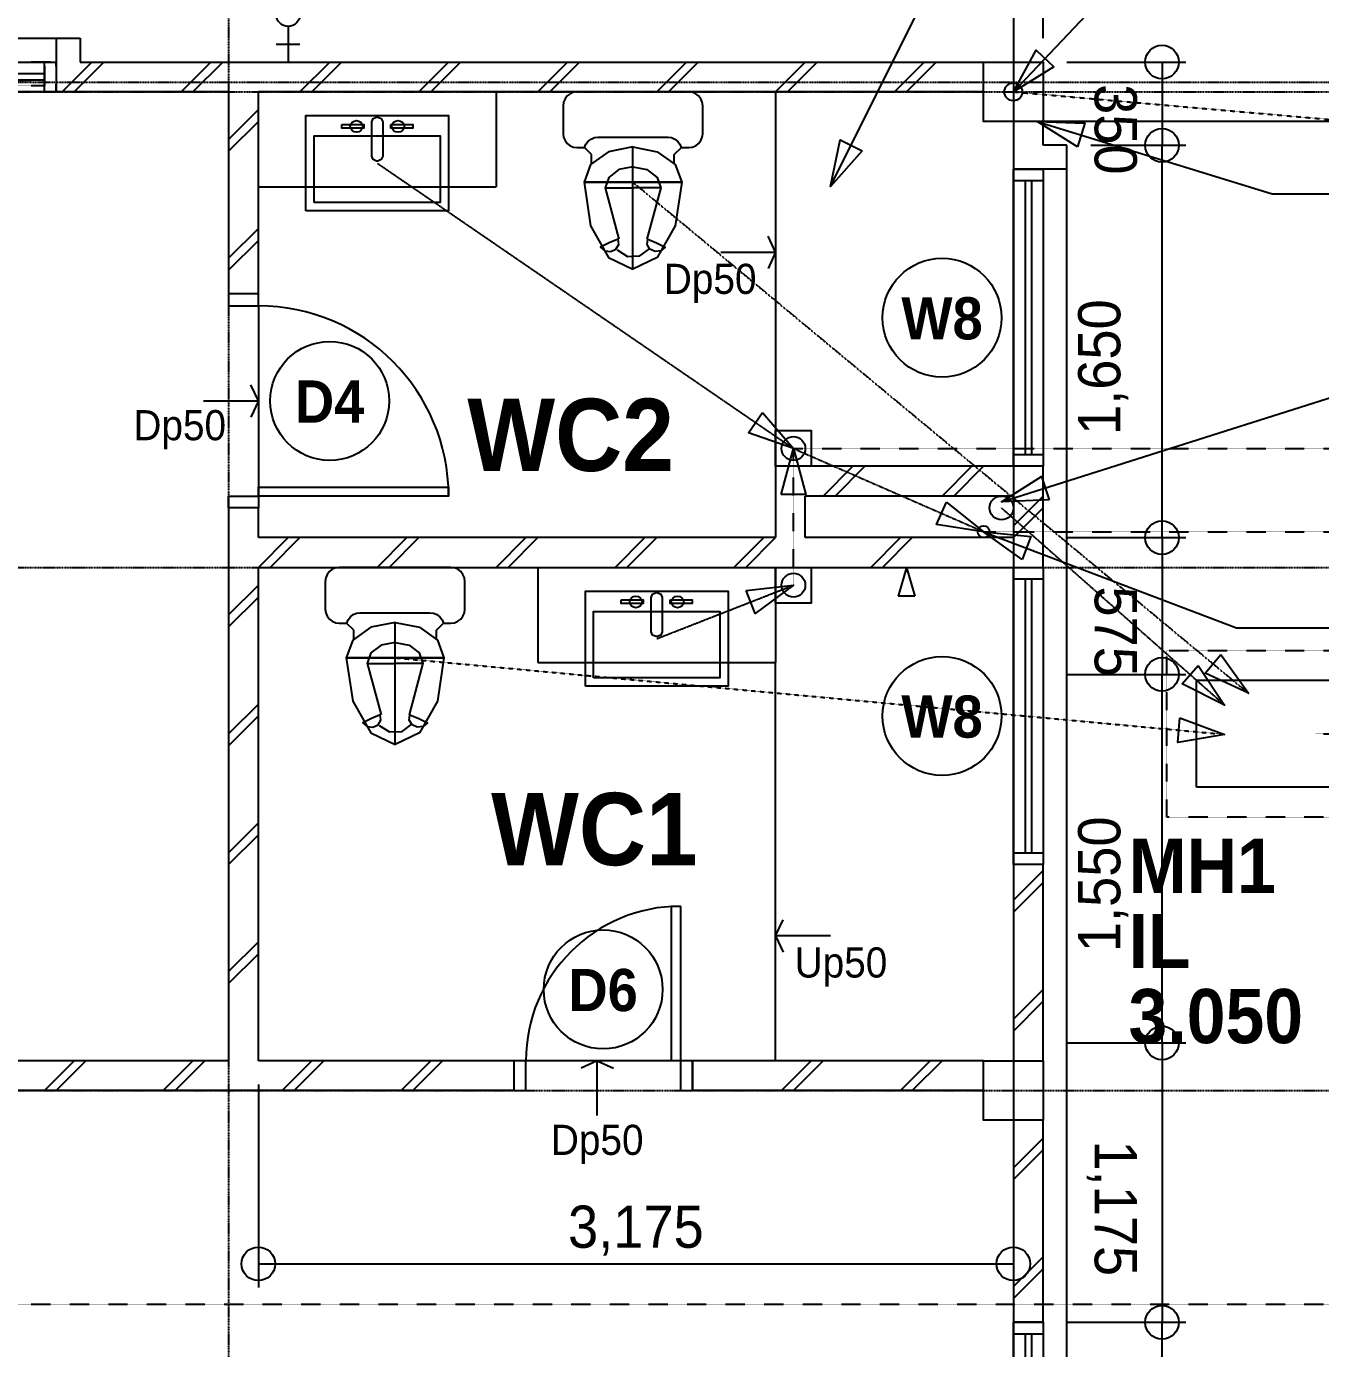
# Model space of a CAD drawing. Header units: inches. Extents: x 1543 to 314687, y -56168 to -771.
# Drawn here: x 26912 to 32354, y -14356 to -8796 of the extents above; entities that cross this region are included whole.
import ezdxf

# ---------------------------------------------------------------- set-up
doc = ezdxf.new("R2010")
doc.units = ezdxf.units.IN
doc.header["$MEASUREMENT"] = 0
for name, pattern in [('PC_DASH_2', [0.638889, 0.277778, -0.083333, 0.055556, -0.083333, 0.055556, -0.083333]), ('PC_DASH_3', [0.069444, 0.027778, -0.041667]), ('PC_DASH_4', [0.055556, 0.027778, -0.027778])]:
    doc.linetypes.add(name, pattern=pattern)
for name, color, linetype in [('Boundary Line', 7, 'Continuous'), ('Existing works', 7, 'Continuous'), ('Grid Line', 7, 'Continuous'), ('Ground Floor Plan', 7, 'Continuous'), ('Text', 7, 'Continuous')]:
    doc.layers.add(name, color=color, linetype=linetype)

# ---------------------------------------------------------------- blocks, each defined once
blk = doc.blocks.new('PD_914115')
at = {"layer": 'Grid Line', "color": 12, "true_color": 0xdc0806}
blk.add_line((27036.8, -8571), (31186.8, -8571), dxfattribs=at)
for centre in [(27036.8, -8571), (31186.8, -8571)]:
    blk.add_circle(centre, 70.6, dxfattribs=at)
at = {"layer": 'Grid Line', "color": 7, "insert": (29111.8, -8326.1), "char_height": 177.491, "width": 635, "attachment_point": 2}
blk.add_mtext('\\pxsm0.83;\\fHelvetica|b0|i0|c0|p177.4913;\\W0.92;4,150', dxfattribs=at)
blk = doc.blocks.new('PD_914114')
at = {"layer": 'Grid Line', "color": 12, "true_color": 0xdc0806}
for p, q in [((27036.8, -8746), (27036.8, -8471)), ((31186.8, -8846), (31186.8, -8471))]:
    blk.add_line(p, q, dxfattribs=at)
at = {"layer": 'Grid Line'}
blk.add_blockref('PD_914115', (0, 0), dxfattribs=at)
blk = doc.blocks.new('PD_914147')
at = {"layer": 'Grid Line', "color": 12, "true_color": 0xdc0806}
blk.add_line((31686.8, -17396), (31686.8, -14246), dxfattribs=at)
for centre in [(31686.8, -14246), (31686.8, -17396)]:
    blk.add_circle(centre, 70.6, dxfattribs=at)
at = {"layer": 'Grid Line', "color": 7, "insert": (31334, -15928.9), "char_height": 177.491, "width": 635, "attachment_point": 2, "rotation": 90}
blk.add_mtext('\\pxsm0.83;\\fHelvetica|b0|i0|c0|p177.4913;\\W0.92;3,150', dxfattribs=at)
blk = doc.blocks.new('PD_914146')
at = {"layer": 'Grid Line', "color": 12, "true_color": 0xdc0806}
for p, q in [((31286.8, -14246), (31786.8, -14246)), ((31386.8, -17396), (31786.8, -17396))]:
    blk.add_line(p, q, dxfattribs=at)
at = {"layer": 'Grid Line'}
blk.add_blockref('PD_914147', (0, 0), dxfattribs=at)
blk = doc.blocks.new('PD_914149')
at = {"layer": 'Grid Line', "color": 12, "true_color": 0xdc0806}
blk.add_line((31686.8, -13071), (31686.8, -14246), dxfattribs=at)
for centre in [(31686.8, -13071), (31686.8, -14246)]:
    blk.add_circle(centre, 70.6, dxfattribs=at)
at = {"layer": 'Grid Line', "color": 7, "insert": (31581, -13766.4), "char_height": 177.491, "width": 635, "attachment_point": 2, "rotation": 270}
blk.add_mtext('\\pxsm0.83;\\fHelvetica|b0|i0|c0|p177.4913;\\W0.92;1,175', dxfattribs=at)
blk = doc.blocks.new('PD_914148')
at = {"layer": 'Grid Line', "color": 12, "true_color": 0xdc0806}
for p, q in [((31286.8, -13071), (31786.8, -13071)), ((31286.8, -14246), (31786.8, -14246))]:
    blk.add_line(p, q, dxfattribs=at)
at = {"layer": 'Grid Line'}
blk.add_blockref('PD_914149', (0, 0), dxfattribs=at)
blk = doc.blocks.new('PD_914151')
at = {"layer": 'Grid Line', "color": 12, "true_color": 0xdc0806}
blk.add_line((31686.8, -13071), (31686.8, -11521), dxfattribs=at)
for centre in [(31686.8, -11521), (31686.8, -13071)]:
    blk.add_circle(centre, 70.6, dxfattribs=at)
at = {"layer": 'Grid Line', "color": 7, "insert": (31334, -12403.9), "char_height": 177.491, "width": 635, "attachment_point": 2, "rotation": 90}
blk.add_mtext('\\pxsm0.83;\\fHelvetica|b0|i0|c0|p177.4913;\\W0.92;1,550', dxfattribs=at)
blk = doc.blocks.new('PD_914150')
at = {"layer": 'Grid Line', "color": 12, "true_color": 0xdc0806}
for p, q in [((31286.8, -11521), (31786.8, -11521)), ((31286.8, -13071), (31786.8, -13071))]:
    blk.add_line(p, q, dxfattribs=at)
at = {"layer": 'Grid Line'}
blk.add_blockref('PD_914151', (0, 0), dxfattribs=at)
blk = doc.blocks.new('PD_914153')
at = {"layer": 'Grid Line', "color": 12, "true_color": 0xdc0806}
blk.add_line((31686.8, -10946), (31686.8, -11521), dxfattribs=at)
for centre in [(31686.8, -10946), (31686.8, -11521)]:
    blk.add_circle(centre, 70.6, dxfattribs=at)
at = {"layer": 'Grid Line', "color": 7, "insert": (31581, -11341.4), "char_height": 177.491, "width": 423.333, "attachment_point": 2, "rotation": 270}
blk.add_mtext('\\pxsm0.83;\\fHelvetica|b0|i0|c0|p177.4913;\\W0.92;575', dxfattribs=at)
blk = doc.blocks.new('PD_914152')
at = {"layer": 'Grid Line', "color": 12, "true_color": 0xdc0806}
for p, q in [((31286.8, -10946), (31786.8, -10946)), ((31286.8, -11521), (31786.8, -11521))]:
    blk.add_line(p, q, dxfattribs=at)
at = {"layer": 'Grid Line'}
blk.add_blockref('PD_914153', (0, 0), dxfattribs=at)
blk = doc.blocks.new('PD_914155')
at = {"layer": 'Grid Line', "color": 12, "true_color": 0xdc0806}
blk.add_line((31686.8, -10946), (31686.8, -9296), dxfattribs=at)
for centre in [(31686.8, -9296), (31686.8, -10946)]:
    blk.add_circle(centre, 70.6, dxfattribs=at)
at = {"layer": 'Grid Line', "color": 7, "insert": (31334, -10228.9), "char_height": 177.491, "width": 635, "attachment_point": 2, "rotation": 90}
blk.add_mtext('\\pxsm0.83;\\fHelvetica|b0|i0|c0|p177.4913;\\W0.92;1,650', dxfattribs=at)
blk = doc.blocks.new('PD_914154')
at = {"layer": 'Grid Line', "color": 12, "true_color": 0xdc0806}
for p, q in [((31386.8, -9296), (31786.8, -9296)), ((31286.8, -10946), (31786.8, -10946))]:
    blk.add_line(p, q, dxfattribs=at)
at = {"layer": 'Grid Line'}
blk.add_blockref('PD_914155', (0, 0), dxfattribs=at)
blk = doc.blocks.new('PD_914157')
at = {"layer": 'Grid Line', "color": 12, "true_color": 0xdc0806}
blk.add_line((31686.8, -8946), (31686.8, -9296), dxfattribs=at)
for centre in [(31686.8, -8946), (31686.8, -9296)]:
    blk.add_circle(centre, 70.6, dxfattribs=at)
at = {"layer": 'Grid Line', "color": 7, "insert": (31581, -9228.9), "char_height": 177.491, "width": 423.333, "attachment_point": 2, "rotation": 270}
blk.add_mtext('\\pxsm0.83;\\fHelvetica|b0|i0|c0|p177.4913;\\W0.92;350', dxfattribs=at)
blk = doc.blocks.new('PD_914156')
at = {"layer": 'Grid Line', "color": 12, "true_color": 0xdc0806}
for p, q in [((31286.8, -8946), (31786.8, -8946)), ((31386.8, -9296), (31786.8, -9296))]:
    blk.add_line(p, q, dxfattribs=at)
at = {"layer": 'Grid Line'}
blk.add_blockref('PD_914157', (0, 0), dxfattribs=at)
blk = doc.blocks.new('PD_914207')
at = {"layer": 'Grid Line', "color": 12, "true_color": 0xdc0806}
blk.add_line((27886.8, -14000), (31061.8, -14000), dxfattribs=at)
for centre in [(27886.8, -14000), (31061.8, -14000)]:
    blk.add_circle(centre, 70.6, dxfattribs=at)
at = {"layer": 'Grid Line', "color": 7, "insert": (29474.3, -13755.1), "char_height": 177.491, "width": 635, "attachment_point": 2}
blk.add_mtext('\\pxsm0.83;\\fHelvetica|b0|i0|c0|p177.4913;\\W0.92;3,175', dxfattribs=at)
blk = doc.blocks.new('PD_914206')
at = {"layer": 'Grid Line', "color": 12, "true_color": 0xdc0806}
for p, q in [((27886.8, -13246), (27886.8, -14100)), ((31061.8, -13246), (31061.8, -14100))]:
    blk.add_line(p, q, dxfattribs=at)
at = {"layer": 'Grid Line'}
blk.add_blockref('PD_914207', (0, 0), dxfattribs=at)
blk = doc.blocks.new('PD_914447')
at = {"layer": 'Ground Floor Plan', "color": 7}
for p, q in [((27886.8, -9921), (27761.8, -9921)), ((27761.8, -9921), (27761.8, -9971)), ((27886.8, -9971), (27886.8, -9921)), ((27761.8, -9971), (27886.8, -9971))]:
    blk.add_line(p, q, dxfattribs=at)
blk = doc.blocks.new('PD_914448')
at = {"layer": 'Ground Floor Plan', "color": 7}
for p, q in [((27761.8, -10771), (27886.8, -10771)), ((27761.8, -10821), (27761.8, -10771)), ((27886.8, -10771), (27886.8, -10821)), ((27886.8, -10821), (27761.8, -10821))]:
    blk.add_line(p, q, dxfattribs=at)
blk = doc.blocks.new('PD_914446')
at = {"layer": 'Ground Floor Plan', "color": 7}
blk.add_lwpolyline([(27886.8, -10733), (28686.8, -10733), (28686.8, -10771), (27886.8, -10771), (27886.8, -10733)], dxfattribs=at)
blk.add_arc((27886.8, -10771), 800, 0, 90, dxfattribs=at)
at = {"layer": 'Ground Floor Plan'}
for name in ['PD_914447', 'PD_914448']:
    blk.add_blockref(name, (0, 0), dxfattribs=at)
blk = doc.blocks.new('PD_914454')
at = {"layer": 'Ground Floor Plan', "color": 7}
for p, q in [((28287.6, -11335.1), (28256.5, -11303.9)), ((28287.6, -11371.7), (28287.6, -11335.1)), ((28636, -11335.1), (28667.1, -11303.9)), ((28636, -11371.7), (28636, -11335.1))]:
    blk.add_line(p, q, dxfattribs=at)
for points in [[(28665.2, -11305.7), (28696.5, -11305.7), (28711.7, -11303.7), (28725.8, -11297.9), (28738, -11288.5), (28747.3, -11276.4), (28753.2, -11262.2), (28755.2, -11247), (28755.2, -11129.7), (28753.2, -11114.5), (28747.3, -11100.4), (28738, -11088.2), (28725.8, -11078.9), (28711.7, -11073), (28696.5, -11071), (28227.1, -11071), (28211.9, -11073), (28197.8, -11078.9), (28185.6, -11088.2), (28176.3, -11100.4), (28170.4, -11114.5), (28168.4, -11129.7), (28168.4, -11247), (28170.4, -11262.2), (28176.3, -11276.4), (28185.6, -11288.5), (28197.8, -11297.9), (28211.9, -11303.7), (28227.1, -11305.7), (28258.4, -11305.7), (28258.5, -11305.2), (28264.3, -11291), (28273.6, -11278.9), (28285.8, -11269.6), (28299.9, -11263.7), (28315.1, -11261.7), (28608.5, -11261.7), (28623.7, -11263.7), (28637.8, -11269.6), (28650, -11278.9), (28659.3, -11291), (28665.1, -11305.2), (28665.2, -11305.7)], [(28461.8, -11451.3), (28461.8, -11303), (28359.1, -11322.9), (28284, -11377.2), (28256.4, -11451.3), (28461.8, -11451.3)], [(28461.8, -11451.3), (28461.8, -11303), (28564.5, -11322.9), (28639.6, -11377.2), (28667.1, -11451.3), (28667.1, -11451.3), (28461.8, -11451.3)], [(28461.8, -11475.4), (28461.8, -11386.4), (28403.1, -11398.3), (28360.2, -11430.9), (28344.5, -11475.4), (28461.8, -11475.4)], [(28461.8, -11475.4), (28461.8, -11386.4), (28520.5, -11398.3), (28563.4, -11430.9), (28579.1, -11475.4), (28579.1, -11475.4), (28461.8, -11475.4)], [(28461.8, -11451.3), (28256.5, -11451.3), (28256.5, -11451.3), (28284, -11633.9), (28359.1, -11767.5), (28461.8, -11816.4), (28461.8, -11451.3)], [(28461.8, -11451.3), (28667.1, -11451.3), (28639.6, -11633.9), (28564.5, -11767.5), (28461.8, -11816.4), (28461.8, -11451.3)], [(28344.5, -11474.1), (28403.1, -11691.3)], [(28579.1, -11474.1), (28520.5, -11691.3)], [(28362.1, -11706.7), (28326.1, -11724.2), (28344, -11739.7), (28368.5, -11743.1), (28390.7, -11733.1), (28402.4, -11713.5), (28399.4, -11691.3), (28362.1, -11706.7)], [(28395.5, -11736.1), (28438.9, -11762.9), (28491.5, -11760.8), (28532.2, -11730.8)], [(28561.5, -11706.7), (28597.5, -11724.2), (28579.6, -11739.7), (28555.1, -11743.1), (28532.9, -11733.1), (28521.1, -11713.5), (28524.2, -11691.3), (28561.5, -11706.7)]]:
    blk.add_lwpolyline(points, dxfattribs=at)
blk = doc.blocks.new('PD_914457')
at = {"layer": 'Ground Floor Plan', "color": 7}
blk.add_lwpolyline([(29618.4, -11208), (29711, -11208), (29711, -11223.4), (29618.4, -11223.4), (29618.4, -11208)], dxfattribs=at)
blk.add_ellipse((29649.2, -11216.4), major_axis=(26.1, 0), ratio=0.929293, dxfattribs=at)
blk = doc.blocks.new('PD_914458')
at = {"layer": 'Ground Floor Plan', "color": 7}
blk.add_lwpolyline([(29412.6, -11208), (29505.2, -11208), (29505.2, -11223.4), (29412.6, -11223.4), (29412.6, -11208)], dxfattribs=at)
blk.add_ellipse((29474.4, -11216.4), major_axis=(26.1, 0), ratio=0.929293, dxfattribs=at)
blk = doc.blocks.new('PD_914456')
at = {"layer": 'Ground Floor Plan', "color": 7}
blk.add_lwpolyline([(29559.2, -11177.1), (29564.4, -11177.1), (29578.9, -11183.1), (29584.9, -11197.7), (29584.9, -11341.7), (29578.9, -11356.3), (29564.4, -11362.3), (29559.2, -11362.3), (29544.7, -11356.3), (29538.7, -11341.7), (29538.7, -11197.7), (29544.7, -11183.1), (29559.2, -11177.1)], dxfattribs=at)
at = {"layer": 'Ground Floor Plan'}
for name in ['PD_914458', 'PD_914457']:
    blk.add_blockref(name, (0, 0), dxfattribs=at)
blk = doc.blocks.new('PD_914455')
at = {"layer": 'Ground Floor Plan', "color": 7}
for points in [[(29261.8, -11571), (29261.8, -11171), (29861.8, -11171), (29861.8, -11571), (29261.8, -11571)], [(29296.8, -11536), (29296.8, -11256), (29826.8, -11256), (29826.8, -11536), (29296.8, -11536)]]:
    blk.add_lwpolyline(points, dxfattribs=at)
at = {"layer": 'Ground Floor Plan'}
blk.add_blockref('PD_914456', (0, 0), dxfattribs=at)
blk = doc.blocks.new('PD_914460')
at = {"layer": 'Ground Floor Plan', "color": 7}
for p, q in [((31061.8, -10646), (31061.8, -10596)), ((31061.8, -10596), (31186.8, -10596)), ((31186.8, -10596), (31186.8, -10646)), ((31186.8, -10646), (31061.8, -10646))]:
    blk.add_line(p, q, dxfattribs=at)
blk = doc.blocks.new('PD_914461')
at = {"layer": 'Ground Floor Plan', "color": 7}
for p, q in [((31061.8, -9446), (31061.8, -9396)), ((31061.8, -9396), (31186.8, -9396)), ((31186.8, -9396), (31186.8, -9446)), ((31186.8, -9446), (31061.8, -9446))]:
    blk.add_line(p, q, dxfattribs=at)
blk = doc.blocks.new('PD_914459')
at = {"layer": 'Ground Floor Plan', "color": 7}
for p, q in [((31061.8, -10646), (31061.8, -9396)), ((31186.8, -9396), (31186.8, -10646)), ((31111.3, -9446), (31111.3, -10596)), ((31137.3, -9446), (31137.3, -10596))]:
    blk.add_line(p, q, dxfattribs=at)
at = {"layer": 'Ground Floor Plan'}
for name in ['PD_914461', 'PD_914460']:
    blk.add_blockref(name, (0, 0), dxfattribs=at)
blk = doc.blocks.new('PD_914463')
at = {"layer": 'Ground Floor Plan', "color": 7}
for p, q in [((31061.8, -12321), (31061.8, -12271)), ((31061.8, -12271), (31186.8, -12271)), ((31186.8, -12271), (31186.8, -12321)), ((31186.8, -12321), (31061.8, -12321))]:
    blk.add_line(p, q, dxfattribs=at)
blk = doc.blocks.new('PD_914464')
at = {"layer": 'Ground Floor Plan', "color": 7}
for p, q in [((31061.8, -11121), (31061.8, -11071)), ((31061.8, -11071), (31186.8, -11071)), ((31186.8, -11071), (31186.8, -11121)), ((31186.8, -11121), (31061.8, -11121))]:
    blk.add_line(p, q, dxfattribs=at)
blk = doc.blocks.new('PD_914462')
at = {"layer": 'Ground Floor Plan', "color": 7}
for p, q in [((31061.8, -12321), (31061.8, -11071)), ((31186.8, -11071), (31186.8, -12321)), ((31111.3, -11121), (31111.3, -12271)), ((31137.3, -11121), (31137.3, -12271))]:
    blk.add_line(p, q, dxfattribs=at)
at = {"layer": 'Ground Floor Plan'}
for name in ['PD_914464', 'PD_914463']:
    blk.add_blockref(name, (0, 0), dxfattribs=at)
blk = doc.blocks.new('PD_914465')
at = {"layer": 'Ground Floor Plan', "color": 7}
for p, q in [((31061.8, -12971), (31186.8, -12846)), ((31061.8, -13021), (31186.8, -12896))]:
    blk.add_line(p, q, dxfattribs=at)
blk = doc.blocks.new('PD_914466')
at = {"layer": 'Ground Floor Plan', "color": 7}
for p, q in [((31061.8, -12471), (31186.8, -12346)), ((31061.8, -12521), (31186.8, -12396))]:
    blk.add_line(p, q, dxfattribs=at)
blk = doc.blocks.new('PD_914472')
at = {"layer": 'Ground Floor Plan', "color": 172, "true_color": 0x0000d3}
for p, q in [((28011.8, -8796), (28011.8, -8946)), ((27961.8, -8871), (28061.8, -8871))]:
    blk.add_line(p, q, dxfattribs=at)
blk.add_circle((28011.8, -8746), 50, dxfattribs=at)
blk = doc.blocks.new('PD_914484')
at = {"layer": 'Ground Floor Plan', "color": 7}
for p, q in [((29711.8, -13146), (29661.8, -13146)), ((29661.8, -13146), (29661.8, -13271)), ((29711.8, -13271), (29711.8, -13146)), ((29661.8, -13271), (29711.8, -13271))]:
    blk.add_line(p, q, dxfattribs=at)
blk = doc.blocks.new('PD_914485')
at = {"layer": 'Ground Floor Plan', "color": 7}
for p, q in [((29011.8, -13146), (28961.8, -13146)), ((28961.8, -13146), (28961.8, -13271)), ((29011.8, -13271), (29011.8, -13146)), ((28961.8, -13271), (29011.8, -13271))]:
    blk.add_line(p, q, dxfattribs=at)
blk = doc.blocks.new('PD_914483')
at = {"layer": 'Ground Floor Plan', "color": 7}
blk.add_lwpolyline([(29661.8, -12496), (29661.8, -13146), (29623.8, -13146), (29623.8, -12496), (29661.8, -12496)], dxfattribs=at)
blk.add_arc((29661.8, -13146), 650, 90, 180, dxfattribs=at)
at = {"layer": 'Ground Floor Plan'}
for name in ['PD_914485', 'PD_914484']:
    blk.add_blockref(name, (0, 0), dxfattribs=at)
blk = doc.blocks.new('PD_914489')
at = {"layer": 'Ground Floor Plan', "color": 7}
for p, q in [((30611.8, -11071), (30576.7, -11192.1)), ((30611.8, -11071), (30646.9, -11192.1)), ((30646.9, -11192.1), (30576.7, -11192.1))]:
    blk.add_line(p, q, dxfattribs=at)
blk = doc.blocks.new('PD_914490')
at = {"layer": 'Ground Floor Plan', "color": 7}
blk.add_lwpolyline([(30061.8, -11071), (30211.8, -11071), (30211.8, -11221), (30061.8, -11221), (30061.8, -11071)], dxfattribs=at)
blk.add_circle((30136.8, -11146), 50, dxfattribs=at)
blk = doc.blocks.new('PD_914500')
at = {"layer": 'Ground Floor Plan', "color": 7}
blk.add_lwpolyline([(30061.8, -10496), (30211.8, -10496), (30211.8, -10646), (30061.8, -10646), (30061.8, -10496)], dxfattribs=at)
blk.add_circle((30136.8, -10571), 50, dxfattribs=at)
blk = doc.blocks.new('PD_914503')
at = {"layer": 'Ground Floor Plan', "color": 7}
blk.add_lwpolyline([(28443.4, -9208), (28536, -9208), (28536, -9223.4), (28443.4, -9223.4), (28443.4, -9208)], dxfattribs=at)
blk.add_ellipse((28474.2, -9216.4), major_axis=(26.1, 0), ratio=0.929293, dxfattribs=at)
blk = doc.blocks.new('PD_914504')
at = {"layer": 'Ground Floor Plan', "color": 7}
blk.add_lwpolyline([(28237.6, -9208), (28330.2, -9208), (28330.2, -9223.4), (28237.6, -9223.4), (28237.6, -9208)], dxfattribs=at)
blk.add_ellipse((28299.4, -9216.4), major_axis=(26.1, 0), ratio=0.929293, dxfattribs=at)
blk = doc.blocks.new('PD_914502')
at = {"layer": 'Ground Floor Plan', "color": 7}
blk.add_lwpolyline([(28384.2, -9177.1), (28389.4, -9177.1), (28403.9, -9183.1), (28409.9, -9197.7), (28409.9, -9341.7), (28403.9, -9356.3), (28389.4, -9362.3), (28384.2, -9362.3), (28369.7, -9356.3), (28363.7, -9341.7), (28363.7, -9197.7), (28369.7, -9183.1), (28384.2, -9177.1)], dxfattribs=at)
at = {"layer": 'Ground Floor Plan'}
for name in ['PD_914504', 'PD_914503']:
    blk.add_blockref(name, (0, 0), dxfattribs=at)
blk = doc.blocks.new('PD_914501')
at = {"layer": 'Ground Floor Plan', "color": 7}
for points in [[(28086.8, -9571), (28086.8, -9171), (28686.8, -9171), (28686.8, -9571), (28086.8, -9571)], [(28121.8, -9536), (28121.8, -9256), (28651.8, -9256), (28651.8, -9536), (28121.8, -9536)]]:
    blk.add_lwpolyline(points, dxfattribs=at)
at = {"layer": 'Ground Floor Plan'}
blk.add_blockref('PD_914502', (0, 0), dxfattribs=at)
blk = doc.blocks.new('PD_914505')
at = {"layer": 'Ground Floor Plan', "color": 7}
for p, q in [((29287.6, -9335.1), (29256.5, -9303.9)), ((29287.6, -9371.7), (29287.6, -9335.1)), ((29636, -9335.1), (29667.1, -9303.9)), ((29636, -9371.7), (29636, -9335.1))]:
    blk.add_line(p, q, dxfattribs=at)
for points in [[(29665.2, -9305.7), (29696.5, -9305.7), (29711.7, -9303.7), (29725.8, -9297.9), (29738, -9288.5), (29747.3, -9276.4), (29753.2, -9262.2), (29755.2, -9247), (29755.2, -9129.7), (29753.2, -9114.5), (29747.3, -9100.4), (29738, -9088.2), (29725.8, -9078.9), (29711.7, -9073), (29696.5, -9071), (29227.1, -9071), (29211.9, -9073), (29197.8, -9078.9), (29185.6, -9088.2), (29176.3, -9100.4), (29170.4, -9114.5), (29168.4, -9129.7), (29168.4, -9247), (29170.4, -9262.2), (29176.3, -9276.4), (29185.6, -9288.5), (29197.8, -9297.9), (29211.9, -9303.7), (29227.1, -9305.7), (29258.4, -9305.7), (29258.5, -9305.2), (29264.3, -9291), (29273.6, -9278.9), (29285.8, -9269.6), (29299.9, -9263.7), (29315.1, -9261.7), (29608.5, -9261.7), (29623.7, -9263.7), (29637.8, -9269.6), (29650, -9278.9), (29659.3, -9291), (29665.1, -9305.2), (29665.2, -9305.7)], [(29461.8, -9451.3), (29461.8, -9303), (29359.1, -9322.9), (29284, -9377.2), (29256.4, -9451.3), (29461.8, -9451.3)], [(29461.8, -9451.3), (29461.8, -9303), (29564.5, -9322.9), (29639.6, -9377.2), (29667.1, -9451.3), (29667.1, -9451.3), (29461.8, -9451.3)], [(29461.8, -9475.4), (29461.8, -9386.4), (29403.1, -9398.3), (29360.2, -9430.9), (29344.5, -9475.4), (29461.8, -9475.4)], [(29461.8, -9475.4), (29461.8, -9386.4), (29520.5, -9398.3), (29563.4, -9430.9), (29579.1, -9475.4), (29579.1, -9475.4), (29461.8, -9475.4)], [(29461.8, -9451.3), (29256.5, -9451.3), (29256.5, -9451.3), (29284, -9633.9), (29359.1, -9767.5), (29461.8, -9816.4), (29461.8, -9451.3)], [(29461.8, -9451.3), (29667.1, -9451.3), (29639.6, -9633.9), (29564.5, -9767.5), (29461.8, -9816.4), (29461.8, -9451.3)], [(29344.5, -9474.1), (29403.1, -9691.3)], [(29579.1, -9474.1), (29520.5, -9691.3)], [(29362.1, -9706.7), (29326.1, -9724.2), (29344, -9739.7), (29368.5, -9743.1), (29390.7, -9733.1), (29402.4, -9713.5), (29399.4, -9691.3), (29362.1, -9706.7)], [(29561.5, -9706.7), (29597.5, -9724.2), (29579.6, -9739.7), (29555.1, -9743.1), (29532.9, -9733.1), (29521.1, -9713.5), (29524.2, -9691.3), (29561.5, -9706.7)], [(29395.5, -9736.1), (29438.9, -9762.9), (29491.5, -9760.8), (29532.2, -9730.8)]]:
    blk.add_lwpolyline(points, dxfattribs=at)
blk = doc.blocks.new('PD_914519')
at = {"layer": 'Ground Floor Plan', "color": 7}
for q in [(29243.8, -13177.7), (29379.8, -13177.7)]:
    blk.add_line((29311.8, -13146), q, dxfattribs=at)
blk = doc.blocks.new('PD_914518')
at = {"layer": 'Ground Floor Plan', "color": 7}
blk.add_line((29311.8, -13376.7), (29311.8, -13146), dxfattribs=at)
at = {"layer": 'Ground Floor Plan'}
blk.add_blockref('PD_914519', (0, 0), dxfattribs=at)
blk = doc.blocks.new('PD_914521')
at = {"layer": 'Ground Floor Plan', "color": 7}
for q in [(30030.1, -9678.1), (30030.1, -9814)]:
    blk.add_line((30061.8, -9746), q, dxfattribs=at)
blk = doc.blocks.new('PD_914520')
at = {"layer": 'Ground Floor Plan', "color": 7}
blk.add_line((29831.2, -9746), (30061.8, -9746), dxfattribs=at)
at = {"layer": 'Ground Floor Plan'}
blk.add_blockref('PD_914521', (0, 0), dxfattribs=at)
blk = doc.blocks.new('PD_914528')
at = {"layer": 'Ground Floor Plan', "color": 7}
for q in [(30093.5, -12553.1), (30093.5, -12689)]:
    blk.add_line((30061.8, -12621), q, dxfattribs=at)
blk = doc.blocks.new('PD_914527')
at = {"layer": 'Ground Floor Plan', "color": 7}
blk.add_line((30292.4, -12621), (30061.8, -12621), dxfattribs=at)
at = {"layer": 'Ground Floor Plan'}
blk.add_blockref('PD_914528', (0, 0), dxfattribs=at)
blk = doc.blocks.new('PD_914536')
at = {"layer": 'Ground Floor Plan', "color": 7}
for p, q in [((31061.8, -15796), (31061.8, -15746)), ((31061.8, -15746), (31186.8, -15746)), ((31186.8, -15746), (31186.8, -15796)), ((31186.8, -15796), (31061.8, -15796))]:
    blk.add_line(p, q, dxfattribs=at)
blk = doc.blocks.new('PD_914537')
at = {"layer": 'Ground Floor Plan', "color": 7}
for p, q in [((31061.8, -17296), (31061.8, -17246)), ((31061.8, -17246), (31186.8, -17246)), ((31186.8, -17246), (31186.8, -17296)), ((31186.8, -17296), (31061.8, -17296))]:
    blk.add_line(p, q, dxfattribs=at)
blk = doc.blocks.new('PD_914538')
at = {"layer": 'Ground Floor Plan', "color": 7}
for p, q in [((31061.8, -14296), (31061.8, -14246)), ((31061.8, -14246), (31186.8, -14246)), ((31186.8, -14246), (31186.8, -14296)), ((31186.8, -14296), (31061.8, -14296))]:
    blk.add_line(p, q, dxfattribs=at)
blk = doc.blocks.new('PD_914535')
at = {"layer": 'Ground Floor Plan', "color": 7}
for p, q in [((31061.8, -17296), (31061.8, -14246)), ((31186.8, -14246), (31186.8, -17296)), ((31111.3, -14296), (31111.3, -15746)), ((31137.3, -14296), (31137.3, -15746)), ((31111.3, -15796), (31111.3, -17246)), ((31137.3, -15796), (31137.3, -17246))]:
    blk.add_line(p, q, dxfattribs=at)
at = {"layer": 'Ground Floor Plan'}
for name in ['PD_914538', 'PD_914536', 'PD_914537']:
    blk.add_blockref(name, (0, 0), dxfattribs=at)
blk = doc.blocks.new('PD_914540')
at = {"layer": 'Ground Floor Plan', "color": 7}
for q in [(27855.1, -10303.1), (27855.1, -10439)]:
    blk.add_line((27886.8, -10371), q, dxfattribs=at)
blk = doc.blocks.new('PD_914539')
at = {"layer": 'Ground Floor Plan', "color": 7}
blk.add_line((27656.2, -10371), (27886.8, -10371), dxfattribs=at)
at = {"layer": 'Ground Floor Plan'}
blk.add_blockref('PD_914540', (0, 0), dxfattribs=at)
blk = doc.blocks.new('PD_914546')
at = {"layer": 'Ground Floor Plan', "color": 7, "linetype": 'PC_DASH_3'}
blk.add_line((33461.8, -14171), (10761.8, -14171), dxfattribs=at)
blk = doc.blocks.new('PD_914586')
at = {"layer": 'Ground Floor Plan', "color": 7}
for p, q in [((30711.8, -13146), (30586.8, -13271)), ((30761.8, -13146), (30636.8, -13271))]:
    blk.add_line(p, q, dxfattribs=at)
blk = doc.blocks.new('PD_914587')
at = {"layer": 'Ground Floor Plan', "color": 7}
for p, q in [((31186.8, -13471), (31061.8, -13596)), ((31186.8, -13521), (31061.8, -13646))]:
    blk.add_line(p, q, dxfattribs=at)
blk = doc.blocks.new('PD_914590')
at = {"layer": 'Ground Floor Plan', "color": 7}
for p, q in [((30211.8, -13146), (30086.8, -13271)), ((30261.8, -13146), (30136.8, -13271))]:
    blk.add_line(p, q, dxfattribs=at)
blk = doc.blocks.new('PD_914591')
at = {"layer": 'Ground Floor Plan', "color": 7}
for p, q in [((31186.8, -13971), (31061.8, -14096)), ((31186.8, -14021), (31061.8, -14146))]:
    blk.add_line(p, q, dxfattribs=at)
blk = doc.blocks.new('PD_914593')
at = {"layer": 'Ground Floor Plan', "color": 7}
for p, q in [((28611.8, -13146), (28486.8, -13271)), ((28661.8, -13146), (28536.8, -13271))]:
    blk.add_line(p, q, dxfattribs=at)
blk = doc.blocks.new('PD_914594')
at = {"layer": 'Ground Floor Plan', "color": 7}
for p, q in [((27611.8, -13146), (27486.8, -13271)), ((27661.8, -13146), (27536.8, -13271))]:
    blk.add_line(p, q, dxfattribs=at)
blk = doc.blocks.new('PD_914595')
at = {"layer": 'Ground Floor Plan', "color": 7}
for p, q in [((28111.8, -13146), (27986.8, -13271)), ((28161.8, -13146), (28036.8, -13271))]:
    blk.add_line(p, q, dxfattribs=at)
blk = doc.blocks.new('PD_914596')
at = {"layer": 'Ground Floor Plan', "color": 7}
for p, q in [((27111.8, -13146), (26986.8, -13271)), ((27161.8, -13146), (27036.8, -13271))]:
    blk.add_line(p, q, dxfattribs=at)
blk = doc.blocks.new('PD_914610')
at = {"layer": 'Ground Floor Plan', "color": 7}
for p, q in [((29386.8, -11071), (29511.8, -10946)), ((29436.8, -11071), (29561.8, -10946))]:
    blk.add_line(p, q, dxfattribs=at)
blk = doc.blocks.new('PD_914611')
at = {"layer": 'Ground Floor Plan', "color": 7}
for p, q in [((27886.8, -11646), (27761.8, -11771)), ((27886.8, -11696), (27761.8, -11821))]:
    blk.add_line(p, q, dxfattribs=at)
blk = doc.blocks.new('PD_914612')
at = {"layer": 'Ground Floor Plan', "color": 7}
for p, q in [((29886.8, -11071), (30011.8, -10946)), ((29936.8, -11071), (30061.8, -10946))]:
    blk.add_line(p, q, dxfattribs=at)
blk = doc.blocks.new('PD_914613')
at = {"layer": 'Ground Floor Plan', "color": 7}
for p, q in [((27886.8, -12146), (27761.8, -12271)), ((27886.8, -12196), (27761.8, -12321))]:
    blk.add_line(p, q, dxfattribs=at)
blk = doc.blocks.new('PD_914614')
at = {"layer": 'Ground Floor Plan', "color": 7}
for p, q in [((27886.8, -12646), (27761.8, -12771)), ((27886.8, -12696), (27761.8, -12821))]:
    blk.add_line(p, q, dxfattribs=at)
blk = doc.blocks.new('PD_914615')
at = {"layer": 'Ground Floor Plan', "color": 7}
for p, q in [((28886.8, -11071), (29011.8, -10946)), ((28936.8, -11071), (29061.8, -10946))]:
    blk.add_line(p, q, dxfattribs=at)
blk = doc.blocks.new('PD_914616')
at = {"layer": 'Ground Floor Plan', "color": 7}
for p, q in [((27886.8, -11146), (27761.8, -11271)), ((27886.8, -11196), (27761.8, -11321))]:
    blk.add_line(p, q, dxfattribs=at)
blk = doc.blocks.new('PD_914617')
at = {"layer": 'Ground Floor Plan', "color": 7}
for p, q in [((27886.8, -11071), (28011.8, -10946)), ((27936.8, -11071), (28061.8, -10946))]:
    blk.add_line(p, q, dxfattribs=at)
blk = doc.blocks.new('PD_914618')
at = {"layer": 'Ground Floor Plan', "color": 7}
for p, q in [((28061.8, -9071), (28186.8, -8946)), ((28111.8, -9071), (28236.8, -8946))]:
    blk.add_line(p, q, dxfattribs=at)
blk = doc.blocks.new('PD_914619')
at = {"layer": 'Ground Floor Plan', "color": 7}
for p, q in [((27886.8, -9146), (27761.8, -9271)), ((27886.8, -9196), (27761.8, -9321))]:
    blk.add_line(p, q, dxfattribs=at)
blk = doc.blocks.new('PD_914620')
at = {"layer": 'Ground Floor Plan', "color": 7}
for p, q in [((28561.8, -9071), (28686.8, -8946)), ((28611.8, -9071), (28736.8, -8946))]:
    blk.add_line(p, q, dxfattribs=at)
blk = doc.blocks.new('PD_914621')
at = {"layer": 'Ground Floor Plan', "color": 7}
for p, q in [((29061.8, -9071), (29186.8, -8946)), ((29111.8, -9071), (29236.8, -8946))]:
    blk.add_line(p, q, dxfattribs=at)
blk = doc.blocks.new('PD_914622')
at = {"layer": 'Ground Floor Plan', "color": 7}
for p, q in [((29561.8, -9071), (29686.8, -8946)), ((29611.8, -9071), (29736.8, -8946))]:
    blk.add_line(p, q, dxfattribs=at)
blk = doc.blocks.new('PD_914623')
at = {"layer": 'Ground Floor Plan', "color": 7}
for p, q in [((30061.8, -9071), (30186.8, -8946)), ((30111.8, -9071), (30236.8, -8946))]:
    blk.add_line(p, q, dxfattribs=at)
blk = doc.blocks.new('PD_914624')
at = {"layer": 'Ground Floor Plan', "color": 7}
for p, q in [((30561.8, -9071), (30686.8, -8946)), ((30611.8, -9071), (30736.8, -8946))]:
    blk.add_line(p, q, dxfattribs=at)
blk = doc.blocks.new('PD_914625')
at = {"layer": 'Ground Floor Plan', "color": 7}
for p, q in [((27561.8, -9071), (27686.8, -8946)), ((27611.8, -9071), (27736.8, -8946))]:
    blk.add_line(p, q, dxfattribs=at)
blk = doc.blocks.new('PD_914626')
at = {"layer": 'Ground Floor Plan', "color": 7}
for p, q in [((27061.8, -9071), (27186.8, -8946)), ((27111.8, -9071), (27236.8, -8946))]:
    blk.add_line(p, q, dxfattribs=at)
blk = doc.blocks.new('PD_914678')
at = {"layer": 'Ground Floor Plan', "color": 7}
for p, q in [((28386.8, -11071), (28511.8, -10946)), ((28436.8, -11071), (28561.8, -10946))]:
    blk.add_line(p, q, dxfattribs=at)
blk = doc.blocks.new('PD_914695')
at = {"layer": 'Ground Floor Plan', "color": 7, "linetype": 'PC_DASH_4'}
for points in [[(34356.8, -10821), (34356.8, -12721), (32456.8, -12721), (32456.8, -10821), (34356.8, -10821)], [(34256.8, -10921), (34256.8, -12621), (32556.8, -12621), (32556.8, -10921), (34256.8, -10921)]]:
    blk.add_lwpolyline(points, dxfattribs=at)
for radius in [750, 225]:
    blk.add_circle((33406.8, -11771), radius, dxfattribs=at)
at = {"layer": 'Ground Floor Plan', "color": 7}
blk.add_circle((33406.8, -11771), 250, dxfattribs=at)
blk = doc.blocks.new('PD_914696')
at = {"layer": 'Ground Floor Plan', "color": 7, "linetype": 'PC_DASH_4'}
for p, q in [((31706.8, -12121), (31706.8, -11421)), ((31706.8, -11421), (32556.8, -11421)), ((32556.8, -11421), (32556.8, -12121)), ((32556.8, -12121), (31706.8, -12121))]:
    blk.add_line(p, q, dxfattribs=at)
at = {"layer": 'Ground Floor Plan', "color": 7}
for p, q in [((31831.8, -11996), (31831.8, -11546)), ((31831.8, -11546), (32431.8, -11546)), ((32431.8, -11546), (32431.8, -11996)), ((32431.8, -11996), (31831.8, -11996))]:
    blk.add_line(p, q, dxfattribs=at)
blk = doc.blocks.new('PD_914697')
at = {"layer": 'Ground Floor Plan', "color": 7, "linetype": 'PC_DASH_4'}
for p, q in [((35106.8, -11421), (34256.8, -11421)), ((34256.8, -11421), (34256.8, -12121)), ((35106.8, -12121), (35106.8, -11421)), ((34256.8, -12121), (35106.8, -12121))]:
    blk.add_line(p, q, dxfattribs=at)
at = {"layer": 'Ground Floor Plan', "color": 7}
for p, q in [((34981.8, -11546), (34381.8, -11546)), ((34381.8, -11546), (34381.8, -11996)), ((34981.8, -11996), (34981.8, -11546)), ((34381.8, -11996), (34981.8, -11996))]:
    blk.add_line(p, q, dxfattribs=at)
blk = doc.blocks.new('PD_914694')
at = {"layer": 'Ground Floor Plan', "color": 38, "linetype": 'PC_DASH_3', "true_color": 0x552c05}
for p, q in [((32331.8, -11771), (33331.8, -11771)), ((33481.8, -11771), (34531.8, -11771))]:
    blk.add_line(p, q, dxfattribs=at)
at = {"layer": 'Ground Floor Plan', "color": 38, "true_color": 0x552c05}
for points in [[(33138.6, -11719.3), (33331.8, -11771), (33138.6, -11822.8), (33138.6, -11719.3)], [(34338.6, -11719.3), (34531.8, -11771), (34338.6, -11822.8), (34338.6, -11719.3)]]:
    blk.add_lwpolyline(points, dxfattribs=at)
at = {"layer": 'Ground Floor Plan'}
for name in ['PD_914695', 'PD_914696', 'PD_914697']:
    blk.add_blockref(name, (0, 0), dxfattribs=at)
blk = doc.blocks.new('PD_914700')
at = {"layer": 'Ground Floor Plan', "color": 7}
for p, q in [((30461.8, -11071), (30586.8, -10946)), ((30511.8, -11071), (30636.8, -10946))]:
    blk.add_line(p, q, dxfattribs=at)
blk = doc.blocks.new('PD_914701')
at = {"layer": 'Ground Floor Plan', "color": 7}
for p, q in [((31061.8, -10896), (31186.8, -10771)), ((31061.8, -10946), (31186.8, -10821))]:
    blk.add_line(p, q, dxfattribs=at)
blk = doc.blocks.new('PD_914702')
at = {"layer": 'Ground Floor Plan', "color": 7}
for p, q in [((30261.8, -10771), (30386.8, -10646)), ((30311.8, -10771), (30436.8, -10646))]:
    blk.add_line(p, q, dxfattribs=at)
blk = doc.blocks.new('PD_914703')
at = {"layer": 'Ground Floor Plan', "color": 7}
for p, q in [((30761.8, -10771), (30886.8, -10646)), ((30811.8, -10771), (30936.8, -10646))]:
    blk.add_line(p, q, dxfattribs=at)
blk = doc.blocks.new('PD_914704')
at = {"layer": 'Ground Floor Plan', "color": 7}
for p, q in [((27886.8, -9646), (27761.8, -9771)), ((27886.8, -9696), (27761.8, -9821))]:
    blk.add_line(p, q, dxfattribs=at)
blk = doc.blocks.new('PD_914729')
at = {"layer": 'Ground Floor Plan', "color": 12, "true_color": 0xdc0806}
for p, q in [((25786.8, -8946), (25836.8, -8946)), ((25786.8, -9071), (25786.8, -8946)), ((25836.8, -8946), (25836.8, -9071)), ((25836.8, -9071), (25786.8, -9071))]:
    blk.add_line(p, q, dxfattribs=at)
blk = doc.blocks.new('PD_914730')
at = {"layer": 'Ground Floor Plan', "color": 12, "true_color": 0xdc0806}
for p, q in [((26986.8, -8946), (27036.8, -8946)), ((26986.8, -9071), (26986.8, -8946)), ((27036.8, -8946), (27036.8, -9071)), ((27036.8, -9071), (26986.8, -9071))]:
    blk.add_line(p, q, dxfattribs=at)
blk = doc.blocks.new('PD_914731')
at = {"layer": 'Ground Floor Plan', "color": 12, "true_color": 0xdc0806}
for p, q in [((25186.8, -8946), (25236.8, -8946)), ((25186.8, -9071), (25186.8, -8946)), ((25236.8, -8946), (25236.8, -9071)), ((25236.8, -9071), (25186.8, -9071))]:
    blk.add_line(p, q, dxfattribs=at)
blk = doc.blocks.new('PD_914732')
at = {"layer": 'Ground Floor Plan', "color": 12, "true_color": 0xdc0806}
for p, q in [((26386.8, -8946), (26436.8, -8946)), ((26386.8, -9071), (26386.8, -8946)), ((26436.8, -8946), (26436.8, -9071)), ((26436.8, -9071), (26386.8, -9071))]:
    blk.add_line(p, q, dxfattribs=at)
blk = doc.blocks.new('PD_914728')
at = {"layer": 'Ground Floor Plan', "color": 12, "true_color": 0xdc0806}
for p, q in [((25186.8, -8946), (27036.8, -8946)), ((25786.8, -8995.5), (25236.8, -8995.5)), ((26386.8, -8995.5), (25836.8, -8995.5)), ((26986.8, -8995.5), (26436.8, -8995.5)), ((25786.8, -9021.5), (25236.8, -9021.5)), ((26386.8, -9021.5), (25836.8, -9021.5)), ((26986.8, -9021.5), (26436.8, -9021.5)), ((27036.8, -9071), (25186.8, -9071))]:
    blk.add_line(p, q, dxfattribs=at)
at = {"layer": 'Ground Floor Plan'}
for name in ['PD_914731', 'PD_914729', 'PD_914732', 'PD_914730']:
    blk.add_blockref(name, (0, 0), dxfattribs=at)
blk = doc.blocks.new('PD_915056')
at = {"layer": 'Text', "color": 7}
blk.add_circle((30761.8, -11696), 250, dxfattribs=at)
at = {"layer": 'Text', "color": 7, "insert": (30761.8, -11609.8), "char_height": 177.491, "width": 388.056, "attachment_point": 2}
blk.add_mtext('\\pxsm0.83;\\fHelvetica|b1|i0|c0|p177.4913;\\W0.92;W8', dxfattribs=at)
blk = doc.blocks.new('PD_915057')
at = {"layer": 'Text', "color": 7}
blk.add_circle((30761.8, -10021), 250, dxfattribs=at)
at = {"layer": 'Text', "color": 7, "insert": (30761.8, -9934.8), "char_height": 177.491, "width": 388.056, "attachment_point": 2}
blk.add_mtext('\\pxsm0.83;\\fHelvetica|b1|i0|c0|p177.4913;\\W0.92;W8', dxfattribs=at)
blk = doc.blocks.new('PD_915058')
at = {"layer": 'Text', "color": 7}
blk.add_circle((29336.8, -12846), 250, dxfattribs=at)
at = {"layer": 'Text', "color": 7, "insert": (29336.8, -12759.8), "char_height": 177.491, "width": 317.5, "attachment_point": 2}
blk.add_mtext('\\pxsm0.83;\\fHelvetica|b1|i0|c0|p177.4913;\\W0.92;D6', dxfattribs=at)
blk = doc.blocks.new('PD_915068')
at = {"layer": 'Text', "color": 7}
blk.add_circle((28186.8, -10371), 250, dxfattribs=at)
at = {"layer": 'Text', "color": 7, "insert": (28186.8, -10284.8), "char_height": 177.491, "width": 317.5, "attachment_point": 2}
blk.add_mtext('\\pxsm0.83;\\fHelvetica|b1|i0|c0|p177.4913;\\W0.92;D4', dxfattribs=at)
blk = doc.blocks.new('PD_915089')
at = {"layer": 'Text', "color": 7}
for points in [[(30936.8, -10921), (32000, -11325), (37061.8, -11325)], [(31099, -11038), (30936.8, -10921), (31135.8, -10941.3), (31099, -11038)]]:
    blk.add_lwpolyline(points, dxfattribs=at)
blk = doc.blocks.new('PD_915090')
at = {"layer": 'Text', "color": 7}
for points in [[(31011.8, -10796), (33037.1, -10153.8), (37061.8, -10153.8)], [(31211.6, -10787), (31011.8, -10796), (31180.3, -10688.3), (31211.6, -10787)]]:
    blk.add_lwpolyline(points, dxfattribs=at)
blk = doc.blocks.new('PD_915092')
at = {"layer": 'Text', "color": 7}
for points in [[(30293.1, -9468.5), (32100, -5850), (37050, -5850)], [(30425.7, -9318.7), (30293.1, -9468.5), (30333.1, -9272.5), (30425.7, -9318.7)]]:
    blk.add_lwpolyline(points, dxfattribs=at)
blk = doc.blocks.new('PD_915095')
at = {"layer": 'Text', "color": 7}
for points in [[(31061.8, -9071), (31650, -8450), (37050, -8450)], [(31232.2, -8966.4), (31061.8, -9071), (31157.1, -8895.2), (31232.2, -8966.4)]]:
    blk.add_lwpolyline(points, dxfattribs=at)
blk = doc.blocks.new('PD_915096')
at = {"layer": 'Text', "color": 7}
for points in [[(31161.8, -9196), (32150, -9500), (37061.8, -9500)], [(31331.2, -9302.3), (31161.8, -9196), (31361.7, -9203.4), (31331.2, -9302.3)]]:
    blk.add_lwpolyline(points, dxfattribs=at)
blk = doc.blocks.new('PD_915238')
at = {"layer": 'Existing works', "color": 7, "linetype": 'PC_DASH_3'}
for p, q in [((27036.8, -8946), (26986.8, -8946)), ((26986.8, -8946), (26986.8, -9071)), ((27036.8, -9071), (27036.8, -8946)), ((26986.8, -9071), (27036.8, -9071))]:
    blk.add_line(p, q, dxfattribs=at)
blk = doc.blocks.new('PD_915239')
at = {"layer": 'Existing works', "color": 7, "linetype": 'PC_DASH_3'}
for p, q in [((25236.8, -8946), (25186.8, -8946)), ((25186.8, -8946), (25186.8, -9071)), ((25236.8, -9071), (25236.8, -8946)), ((25186.8, -9071), (25236.8, -9071))]:
    blk.add_line(p, q, dxfattribs=at)
blk = doc.blocks.new('PD_915237')
at = {"layer": 'Existing works', "color": 7, "linetype": 'PC_DASH_3'}
for p, q in [((27036.8, -8946), (25186.8, -8946)), ((25186.8, -9071), (27036.8, -9071))]:
    blk.add_line(p, q, dxfattribs=at)
for points in [[(25236.8, -8996.5), (26136.8, -8996.5), (26136.8, -9021.5), (25236.8, -9021.5), (25236.8, -8996.5)], [(26086.8, -9021.5), (26986.8, -9021.5), (26986.8, -9046.5), (26086.8, -9046.5), (26086.8, -9021.5)]]:
    blk.add_lwpolyline(points, dxfattribs=at)
at = {"layer": 'Existing works'}
for name in ['PD_915239', 'PD_915238']:
    blk.add_blockref(name, (0, 0), dxfattribs=at)

msp = doc.modelspace()

# ---------------------------------------------------------------- linework, layer by layer
at = {"layer": 'Boundary Line', "color": 108, "linetype": 'PC_DASH_2', "true_color": 0x006411}
for p, q in [((31061.8, -3031), (31061.8, -28771)), ((14197, -9031), (35561.8, -9031))]:
    msp.add_line(p, q, dxfattribs=at)
at = {"layer": 'Grid Line', "color": 12, "linetype": 'PC_DASH_2', "true_color": 0xdc0806}
for p, q in [((27761.8, -1571), (27761.8, -29571)), ((31061.8, -1571), (31061.8, -29571)), ((4061.8, -9071), (37061.8, -9071)), ((4061.8, -11071), (37061.8, -11071)), ((4061.8, -13271), (37061.8, -13271))]:
    msp.add_line(p, q, dxfattribs=at)
at = {"layer": 'Ground Floor Plan', "color": 7}
for p, q in [((25186.8, -8846), (27036.8, -8846)), ((27036.8, -8846), (27136.8, -8846)), ((27036.8, -8846), (27036.8, -9071)), ((27136.8, -8846), (27136.8, -8946)), ((27136.8, -8946), (30936.8, -8946)), ((27761.8, -9071), (27036.8, -9071)), ((27761.8, -9071), (27761.8, -9921)), ((30936.8, -9071), (27886.8, -9071)), ((27886.8, -9921), (27886.8, -9071)), ((28886.8, -9071), (28886.8, -9471)), ((30061.8, -9071), (30061.8, -10646)), ((31061.8, -9196), (31061.8, -9396)), ((35436.8, -9196), (31186.8, -9196)), ((31186.8, -9296), (31186.8, -9196)), ((31286.8, -9296), (31186.8, -9296)), ((31286.8, -9396), (31286.8, -9296)), ((31286.8, -9396), (31061.8, -9396)), ((31286.8, -17296), (31286.8, -9396)), ((27886.8, -9471), (28886.8, -9471)), ((27886.8, -9921), (27761.8, -9921)), ((27886.8, -9971), (27886.8, -10771)), ((31186.8, -10646), (30061.8, -10646)), ((30061.8, -10646), (30061.8, -10946)), ((31186.8, -11071), (31186.8, -10646)), ((31061.8, -10771), (30186.8, -10771)), ((30186.8, -10946), (30186.8, -10771)), ((31061.8, -10771), (31061.8, -10946)), ((27761.8, -10821), (27761.8, -13146)), ((27886.8, -10821), (27761.8, -10821)), ((27886.8, -10946), (27886.8, -10821)), ((30061.8, -10946), (27886.8, -10946)), ((31061.8, -10946), (30186.8, -10946)), ((27886.8, -11071), (31186.8, -11071)), ((27886.8, -13146), (27886.8, -11071)), ((29061.8, -11071), (29061.8, -11471)), ((30061.8, -11071), (30061.8, -11471)), ((29061.8, -11471), (30061.8, -11471)), ((30061.8, -13146), (30061.8, -11471)), ((31186.8, -12321), (31061.8, -12321)), ((31061.8, -12321), (31061.8, -13146)), ((31186.8, -13146), (31186.8, -12321)), ((27761.8, -13146), (24886.8, -13146)), ((28961.8, -13146), (27886.8, -13146)), ((28961.8, -13146), (28961.8, -13271)), ((29661.8, -13146), (29011.8, -13146)), ((30936.8, -13146), (29711.8, -13146)), ((29711.8, -13146), (29711.8, -13271)), ((28961.8, -13271), (25186.8, -13271)), ((30936.8, -13271), (29711.8, -13271)), ((31061.8, -13396), (31061.8, -14246)), ((31186.8, -14246), (31186.8, -13396)), ((31186.8, -14246), (31061.8, -14246))]:
    msp.add_line(p, q, dxfattribs=at)
at = {"layer": 'Ground Floor Plan', "color": 172, "linetype": 'PC_DASH_4', "true_color": 0x0000d3}
msp.add_line((31061.8, -9071), (35245.8, -9437.1), dxfattribs=at)
at = {"layer": 'Ground Floor Plan', "color": 172, "linetype": 'PC_DASH_3', "true_color": 0x0000d3}
for p, q in [((28386.8, -9371), (30136.8, -10571)), ((30136.8, -11146), (30136.8, -10571)), ((30136.8, -10571), (35336.8, -10571)), ((30136.8, -10571), (30936.8, -10921)), ((30936.8, -10921), (35336.8, -10921)), ((29561.8, -11371), (30136.8, -11146))]:
    msp.add_line(p, q, dxfattribs=at)
at = {"layer": 'Ground Floor Plan', "color": 38, "linetype": 'PC_DASH_3', "true_color": 0x552c05}
for p, q in [((29461.8, -9451.3), (32050, -11600)), ((31011.8, -10821), (31950, -11650)), ((28461.8, -11451.3), (31950, -11773.4))]:
    msp.add_line(p, q, dxfattribs=at)
at = {"layer": 'Ground Floor Plan', "color": 7}
for points in [[(30936.8, -8946), (31186.8, -8946), (31186.8, -9196), (30936.8, -9196), (30936.8, -8946)], [(30936.8, -13146), (31186.8, -13146), (31186.8, -13396), (30936.8, -13396), (30936.8, -13146)]]:
    msp.add_lwpolyline(points, dxfattribs=at)
at = {"layer": 'Ground Floor Plan', "color": 172, "true_color": 0x0000d3}
for points in [[(30006.7, -10419.1), (30136.8, -10571), (29948.2, -10504.5), (30006.7, -10419.1)], [(30085, -10764.2), (30136.8, -10571), (30188.6, -10764.2), (30085, -10764.2)], [(30780.6, -10796.2), (30936.8, -10921), (30739.1, -10891), (30780.6, -10796.2)], [(29938, -11168.2), (30136.8, -11146), (29975.8, -11264.6), (29938, -11168.2)]]:
    msp.add_lwpolyline(points, dxfattribs=at)
at = {"layer": 'Ground Floor Plan', "color": 38, "true_color": 0x552c05}
for points in [[(31934.4, -11436.8), (32050, -11600), (31868.3, -11516.4), (31934.4, -11436.8)], [(31839.5, -11483.3), (31950, -11650), (31771, -11560.9), (31839.5, -11483.3)], [(31762.4, -11704.1), (31950, -11773.4), (31752.9, -11807.2), (31762.4, -11704.1)]]:
    msp.add_lwpolyline(points, dxfattribs=at)
at = {"layer": 'Ground Floor Plan', "color": 172, "true_color": 0x0000d3}
for centre, radius in [((31061.8, -9071), 37.5), ((30936.8, -10921), 25)]:
    msp.add_circle(centre, radius, dxfattribs=at)
at = {"layer": 'Ground Floor Plan', "color": 38, "true_color": 0x552c05}
msp.add_circle((31011.8, -10821), 50, dxfattribs=at)

# ---------------------------------------------------------------- block references
at = {"layer": 'Existing works'}
msp.add_blockref('PD_915237', (0, 0), dxfattribs=at)
at = {"layer": 'Grid Line'}
for name in ['PD_914114', 'PD_914156', 'PD_914154', 'PD_914152', 'PD_914150', 'PD_914148', 'PD_914206', 'PD_914146']:
    msp.add_blockref(name, (0, 0), dxfattribs=at)
at = {"layer": 'Ground Floor Plan'}
for name in ['PD_914472', 'PD_914728', 'PD_914626', 'PD_914625', 'PD_914618', 'PD_914620', 'PD_914621', 'PD_914622', 'PD_914623', 'PD_914624', 'PD_914505', 'PD_914619', 'PD_914501', 'PD_914459', 'PD_914704', 'PD_914520', 'PD_914446', 'PD_914539', 'PD_914500', 'PD_914702', 'PD_914703', 'PD_914701', 'PD_914694', 'PD_914617', 'PD_914678', 'PD_914615', 'PD_914610', 'PD_914612', 'PD_914700', 'PD_914454', 'PD_914490', 'PD_914489', 'PD_914462', 'PD_914616', 'PD_914455', 'PD_914611', 'PD_914613', 'PD_914466', 'PD_914483', 'PD_914527', 'PD_914614', 'PD_914465', 'PD_914596', 'PD_914594', 'PD_914595', 'PD_914593', 'PD_914518', 'PD_914590', 'PD_914586', 'PD_914546', 'PD_914587', 'PD_914591', 'PD_914535']:
    msp.add_blockref(name, (0, 0), dxfattribs=at)
at = {"layer": 'Text'}
for name in ['PD_915092', 'PD_915095', 'PD_915096', 'PD_915057', 'PD_915090', 'PD_915068', 'PD_915089', 'PD_915056', 'PD_915058']:
    msp.add_blockref(name, (0, 0), dxfattribs=at)

# ---------------------------------------------------------------- texts
at = {"layer": 'Ground Floor Plan', "color": 7}
for s, insert, char_height, width, attachment_point in [('\\pxsm0.83;\\fHelvetica|b0|i0|c0|p126.7795;\\W0.92;Dp50', (29786.8, -9794.2), 126.78, 423.333, 2), ('\\pxsm0.83;\\fHelvetica|b1|i0|c0|p304.2708;\\W0.92;WC2', (29200, -10361.5), 304.271, 952.5, 2), ('\\pxsm0.83;\\fHelvetica|b0|i0|c0|p126.7795;\\W0.92;Dp50', (27556.2, -10409.5), 126.78, 423.333, 2), ('\\pxsm0.83;\\fHelvetica|b1|i0|c0|p304.2708;\\W0.92;WC1', (29300, -12019.3), 304.271, 952.5, 2), ('\\pxsm0.83;\\fHelvetica|b1|i0|c0|p228.2031;\\W0.92;MH1\\PIL 3.050', (31546.1, -12212.4), 228.203, 881.944, 1), ('\\pxsm0.83;\\fHelvetica|b0|i0|c0|p126.7795;\\W0.92;Up50', (30336.8, -12669.2), 126.78, 423.333, 2), ('\\pxsm0.83;\\fHelvetica|b0|i0|c0|p126.7795;\\W0.92;Dp50', (29311.8, -13415.1), 126.78, 423.333, 2)]:
    msp.add_mtext(s, dxfattribs=dict(at, insert=insert, char_height=char_height, width=width, attachment_point=attachment_point))

doc.saveas('drawing.dxf')
